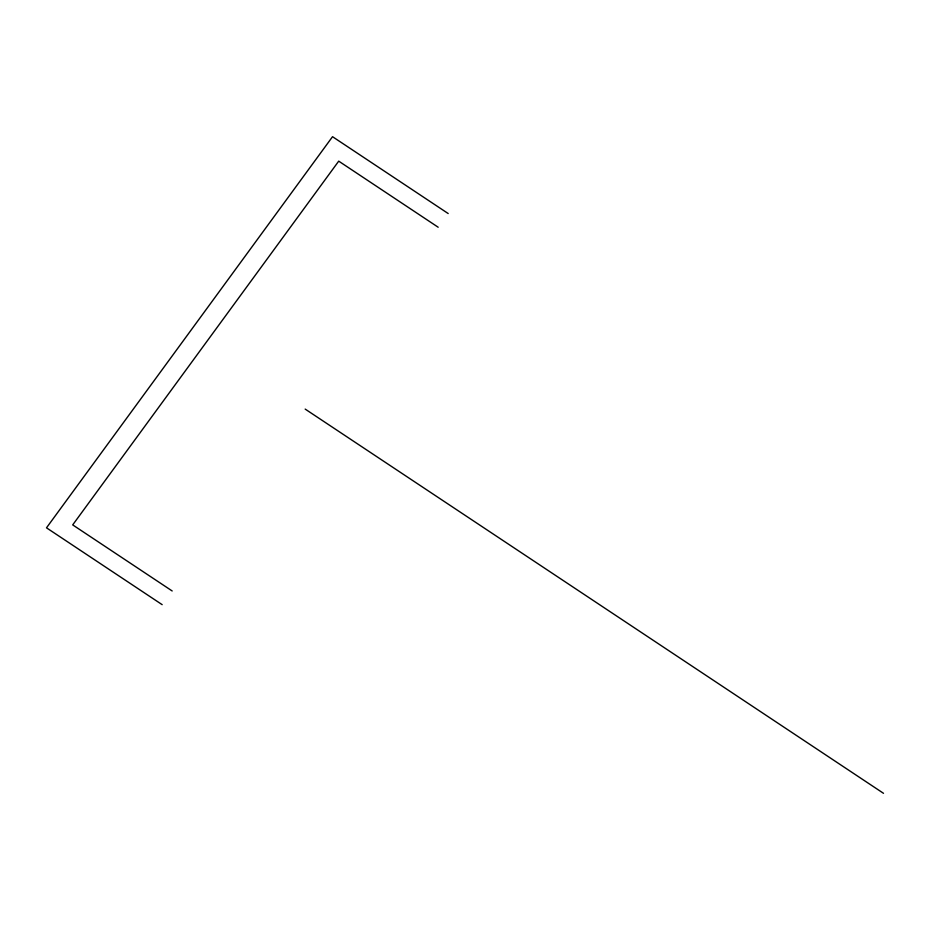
<?xml version="1.0" encoding="UTF-8"?>
<svg xmlns="http://www.w3.org/2000/svg" width="930" height="930" viewBox="0 0 930 930"><rect width="100%" height="100%" fill="white"/><g stroke="black" fill="none" stroke-linecap="round" stroke-linejoin="round"><path stroke-width="1.4" d="M448.19 213.54L332.533 136.698L46.5 527.822L162.169 604.663M438.181 227.234L338.718 161.146L72.703 524.892L172.178 590.969M305.18 409.095L883.5 793.302"/></g></svg>
